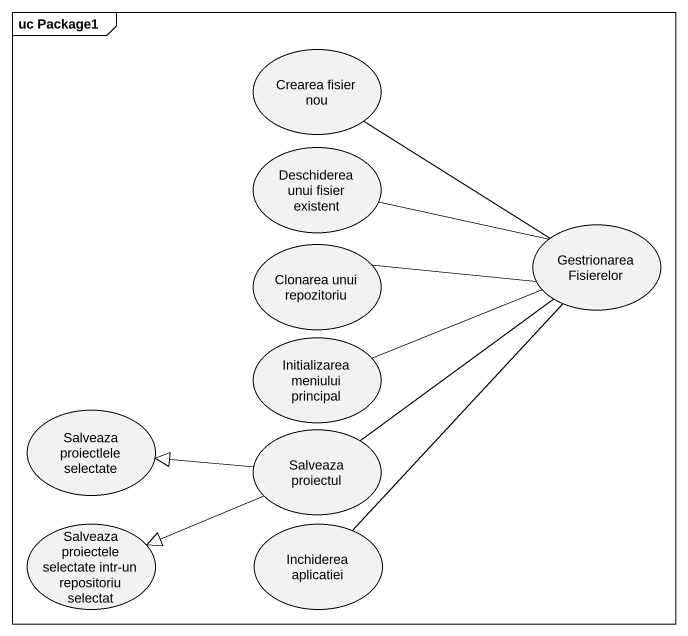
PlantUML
@startuml
mainframe uc Package1
usecase "Crearea fisier nou" as Crearea_fisier_nou
usecase "Deschiderea unui fisier existent" as Deschiderea_unui_fisier
usecase "Clonarea unui repozitoriu" as Clonarea_unui_repozitoriu
usecase "Gestrionarea Fisierelor" as Gestrionarea_Fisierelor
usecase "Initializarea meniului principal" as Initializarea_meniului
usecase "Salveaza proiectlele selectate" as Salveaza_proiectlele
usecase "Salveaza proiectul" as Salveaza_proiectul
usecase "Salveaza proiectele selectate intr-un repositoriu selectat" as Salveaza_proiectele
usecase "Inchiderea aplicatiei" as Inchiderea_aplicatiei
Crearea_fisier_nou -- Gestrionarea_Fisierelor
Deschiderea_unui_fisier -right- Gestrionarea_Fisierelor
Clonarea_unui_repozitoriu -right- Gestrionarea_Fisierelor
Gestrionarea_Fisierelor -- Salveaza_proiectul
Initializarea_meniului -right- Gestrionarea_Fisierelor
Salveaza_proiectul -left-|> Salveaza_proiectlele
Salveaza_proiectul -left-|> Salveaza_proiectele
Inchiderea_aplicatiei -up- Gestrionarea_Fisierelor
@enduml
